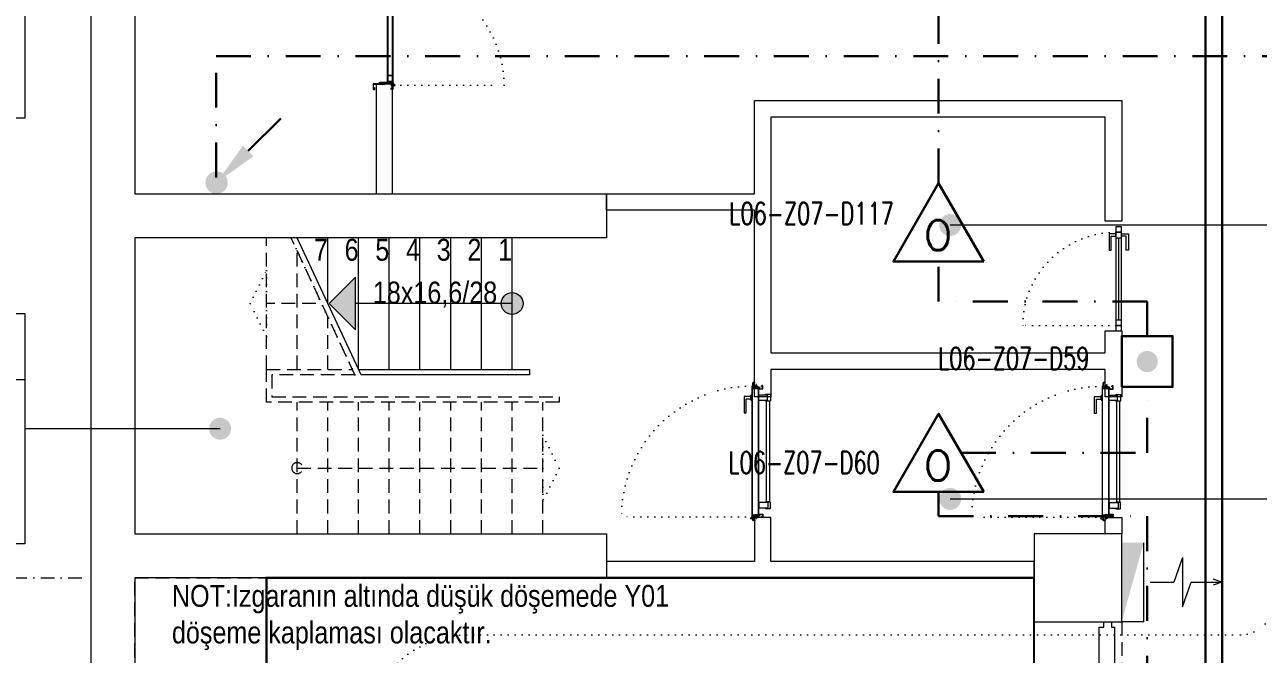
# Model space of a CAD drawing. Header units: metres. Extents: x -19121 to 152404, y -12107 to 29421.
# Drawn here: x -61 to 1065, y 6360 to 6934 of the extents above; entities that cross this region are included whole.
import ezdxf
from ezdxf.enums import TextEntityAlignment as Align

# ---------------------------------------------------------------- set-up
doc = ezdxf.new("R2010")
doc.units = ezdxf.units.M
doc.header["$LTSCALE"] = 50
doc.header["$MEASUREMENT"] = 0
for name, pattern in [('DASHDOT', [25.4, 12.7, -6.35, 0, -6.35]), ('DASHDOT2', [0.5, 0.25, -0.125, 0, -0.125]), ('DOT2', [0.125, 0, -0.125]), ('HIDDEN', [0.375, 0.25, -0.125])]:
    doc.linetypes.add(name, pattern=pattern)
doc.layers.get('0').update_dxf_attribs({"color": 9, "lineweight": 9})
for name, color, linetype, lineweight in [('00', 9, 'Continuous', 9), ('01', 9, 'Continuous', 9), ('06B', 9, 'Continuous', 9), ('06D', 9, 'Continuous', 9), ('10', 9, 'Continuous', 9), ('14', 9, 'Continuous', 9), ('15', 9, 'Continuous', 9), ('19', 9, 'Continuous', 9), ('19D', 9, 'DOT2', 9), ('20', 9, 'DOT2', 9), ('21', 9, 'Continuous', 9), ('21_mahal200', 9, 'Continuous', 9), ('24', 9, 'DASHDOT2', 9), ('32-ekipman', 9, 'Continuous', 9), ('E-DEDEKTÖR NUMARALARI', 20, 'Continuous', 30), ('E-KABLO', 7, 'Continuous', 30), ('E-OK', 3, 'Continuous', 30), ('E-OPTİK DUMAN DEDEKTÖRÜ', 7, 'Continuous', 30), ('E-YANGIN İHBAR BUTONU', 7, 'Continuous', 30)]:
    doc.layers.add(name, color=color, linetype=linetype, lineweight=lineweight)
doc.styles.add('Arial', font='arial.ttf', dxfattribs={"height": 2.5})
doc.styles.add('E-YAZI', font='txttw.shx', dxfattribs={"height": 200})
doc.styles.add('MuuM_TEXT-STANDART', font='ARIALN.TTF')
doc.dimstyles.new('MuuM_DIM200', dxfattribs={"dimscale": 20, "dimtxt": 2, "dimasz": 1, "dimexe": 1, "dimexo": 1, "dimgap": 1, "dimtad": 1, "dimdec": 1, "dimrnd": 0.5, "dimdsep": 46, "dimtxsty": 'MuuM_TEXT-STANDART', "dimblk": 'ARCHTICK', "dimcen": 0, "dimdle": 0.15, "dimclrd": 256, "dimclre": 256, "dimclrt": 256, "dimadec": 0, "dimazin": 0, "dimtfac": 5, "dimtdec": 1, "dimtix": 1, "dimtmove": 2, "dimatfit": 3, "dimldrblk": 'DOT', "dimfxl": 3, "dimfxlon": 1, "dimtolj": 1, "dimlwd": -1, "dimlwe": -1, "dimarcsym": 0})

# ---------------------------------------------------------------- blocks, each defined once
blk = doc.blocks.new('p-akslar_yeni')
at = {"layer": '24'}
blk.add_lwpolyline([(-2190, -2145), (6415, -2145)], dxfattribs=at)
blk = doc.blocks.new('100_YANGIN İHBAR BUTONU 085')
at = {"layer": 'E-YANGIN İHBAR BUTONU', "color": 4}
blk.add_lwpolyline([(-1.16, -1.16), (-1.16, 1.16), (1.16, 1.16), (1.16, -1.16)], close=True, dxfattribs=at)
at = {"layer": 'E-YANGIN İHBAR BUTONU', "color": 3, "const_width": 0.483}
blk.add_lwpolyline([(-0.242, 0, 1), (0.242, 0, 1)], format="xyb", close=True, dxfattribs=at)
blk = doc.blocks.new('100_OPTİK DUMAN DEDEKTÖRÜ 085')
at = {"layer": 'E-OPTİK DUMAN DEDEKTÖRÜ', "color": 4}
blk.add_lwpolyline([(2.059, 0), (0, 3.566), (-2.059, 0)], close=True, dxfattribs=at)
at = {"layer": 'E-OPTİK DUMAN DEDEKTÖRÜ', "color": 3, "style": 'E-YAZI'}
blk.add_text('O', height=1.36, dxfattribs=at).set_placement((-0.022, 1.201), align=Align.MIDDLE)
blk = doc.blocks.new('*U241')
at = {"layer": 'E-OK', "color": 3, "linetype": 'Continuous'}
blk.add_line((84.9, 84.8), (172.1, 172), dxfattribs=at)
at = {"layer": 'E-OK', "color": 4, "linetype": 'Continuous', "const_width": 30}
blk.add_lwpolyline([(-15, 0, 1), (15, 0, 1)], format="xyb", close=True, dxfattribs=at)
at = {"layer": 'E-OK', "color": 3, "linetype": 'Continuous'}
blk.add_solid([(99, 70.7), (70.7, 99), (0, 0)], dxfattribs=at)
blk = doc.blocks.new('p-kolon_80x80')
blk.add_lwpolyline([(-40, -40), (40, -40), (40, 40), (-40, 40)], close=True)
blk = doc.blocks.new('2.bod.sitatik')
at = {"layer": '01'}
blk.add_lwpolyline([(1981.2, 154.4), (1695, -40), (1695, -40), (60, -1150.3), (40, -1163.9), (40, -1188.2), (40, -1370), (40, -1370), (40, -1430), (40, -1430), (40, -1850), (470, -1850), (470, -1890), (40, -1890), (40, -2160), (470, -2160), (470, -2200), (40, -2200), (40, -2200), (40, -2200), (40, -2945), (0, -2945), (0, -1142.7), (1968.9, 194.4)], dxfattribs=at)
blk.add_blockref('p-kolon_80x80', (900, -2200), dxfattribs=at)
blk = doc.blocks.new('p-işyeri')
at = {"color": 0, "const_width": 2}
blk.add_lwpolyline([(200, 0), (200, 700), (-200, 700), (-200, 0)], close=True, dxfattribs=at)
blk = doc.blocks.new('*U19')
at = {"ltscale": 15}
for p, q in [((-25, 1), (-26, 0)), ((-25, -1), (-26, 0)), ((-23, 1), (-25, 1)), ((-23, 1), (-23, -2)), ((-21, -3), (-18, 3)), ((-21, -3), (-18, 3)), ((-20, -3), (-17, 3)), ((-20, -3), (-16, 3)), ((-18, -3), (-15, 3)), ((-18, -3), (-15, 3)), ((-18, 1), (-18, 2)), ((-17, -3), (-14, 3)), ((-17, -3), (-13, 3)), ((-17, 1), (-17, 2)), ((-15, -3), (-12, 3)), ((-15, -3), (-12, 3)), ((-15, 1), (-15, 2)), ((-14, -3), (-11, 3)), ((-14, -3), (-10, 3)), ((-14, 1), (-14, 2)), ((-12, -3), (-9, 3)), ((-12, -3), (-9, 3)), ((-12, 1), (-12, 2)), ((-11, -3), (-8, 3)), ((-11, -3), (-7, 3)), ((-11, 1), (-11, 2)), ((-9, -3), (-6, 3)), ((-9, -3), (-6, 3)), ((-9, 1), (-9, 2)), ((-8, -3), (-4, 3)), ((-8, -3), (-5, 3)), ((-8, 1), (-8, 2)), ((-6, -3), (-3, 3)), ((-6, -3), (-3, 3)), ((-6, 1), (-6, 2)), ((-5, -3), (-1, 3)), ((-5, -3), (-2, 3)), ((-5, 1), (-5, 2)), ((-3, 1), (-3, 2)), ((0, 4), (-2, 1)), ((-2, 1), (-2, 2)), ((0, 0), (-1, 0)), ((-25, -1), (-23, -2)), ((-9, -2), (-23, -2)), ((-21, -3), (-21, -2)), ((-20, -3), (-19, -2)), ((-20, -2), (-19, -2)), ((-19, -2), (-18, -2)), ((-18, -3), (-18, -2)), ((-17, -3), (-16, -2)), ((-17, -2), (-16, -2)), ((-16, -2), (-15, -2)), ((-15, -3), (-15, -2)), ((-14, -3), (-13, -2)), ((-14, -2), (-13, -2)), ((-13, -2), (-12, -2)), ((-12, -3), (-12, -2)), ((-11, -3), (-10, -2)), ((-11, -2), (-10, -2)), ((-10, -2), (-9, -2)), ((-9, -3), (-9, -2)), ((-8, -2), (-7, -2)), ((-8, -3), (-7, -2)), ((-7, -2), (-6, -2)), ((-6, -3), (-6, -2)), ((-5, -2), (-4, -2)), ((-5, -3), (-4, -2)), ((-4, -2), (-2, -2)), ((0, -4), (-2, -2)), ((0, 0), (-1, 0))]:
    blk.add_line(p, q, dxfattribs=at)
for p, q in [((-7, 1), (-23, 1)), ((-17, 1), (-19, 1)), ((-16, 1), (-17, 1)), ((-14, 1), (-16, 1)), ((-13, 1), (-14, 1)), ((-11, 1), (-13, 1)), ((-10, 1), (-11, 1)), ((-8, 1), (-10, 1)), ((-7, 1), (-8, 1)), ((-5, 1), (-7, 1)), ((-4, 1), (-5, 1)), ((-2, 1), (-4, 1)), ((-2, 1), (-2, 1)), ((0, 0), (0, 4)), ((-2, -2), (-2, -2)), ((0, 0), (0, -4))]:
    blk.add_line(p, q)
for centre, radius, start, end in [((-26, 4), 3.92, 274.361, 322.1025), ((-26, -4), 3.92, 37.8975, 85.639), ((-18, 3), 0.0971, 330.3204, 150.3204), ((-17, 3), 0.0971, 330.3204, 150.3204), ((-15, 3), 0.0971, 330.3204, 150.3204), ((-14, 3), 0.0971, 330.3204, 150.3204), ((-12, 3), 0.0971, 330.3204, 150.3204), ((-11, 3), 0.0971, 330.3204, 150.3204), ((-9, 3), 0.0971, 330.3204, 150.3204), ((-8, 3), 0.0971, 330.3204, 150.3204), ((-6, 3), 0.0971, 330.3204, 150.3204), ((-5, 3), 0.0971, 330.3204, 150.3204), ((-3, 3), 0.0971, 330.3204, 150.3204), ((-2, 3), 0.0971, 330.3204, 150.3204), ((-1, 0), 0.486, 90, 270), ((0, 4), 0.25, 0, 150.0864), ((-21, -3), 0.0971, 150.3204, 330.3204), ((-20, -3), 0.0971, 150.3204, 330.3204), ((-18, -3), 0.0971, 150.3204, 330.3204), ((-17, -3), 0.0971, 150.3204, 330.3204), ((-15, -3), 0.0971, 150.3204, 330.3204), ((-14, -3), 0.0971, 150.3204, 330.3204), ((-12, -3), 0.0971, 150.3204, 330.3204), ((-11, -3), 0.0971, 150.3204, 330.3204), ((-9, -3), 0.0971, 150.3204, 330.3204), ((-8, -3), 0.0971, 150.3204, 330.3204), ((-6, -3), 0.0971, 150.3204, 330.3204), ((-5, -3), 0.0971, 150.3204, 330.3204), ((0, -4), 0.25, 209.9136, 0)]:
    blk.add_arc(centre, radius, start, end, dxfattribs=at)
blk = doc.blocks.new('conta')
at = {"ltscale": 10}
for p, q in [((-2649.9, 5345.5), (-2649.8, 5345.6)), ((-2649.9, 5344.5), (-2649.8, 5344.3)), ((-2649.8, 5344.3), (-2649.7, 5344.3)), ((-2649.7, 5345.4), (-2649.3, 5345.4)), ((-2649.2, 5345.4), (-2649.1, 5345.5)), ((-2649, 5344), (-2648.8, 5343.8)), ((-2648.9, 5344.1), (-2648.7, 5343.9)), ((-2648.8, 5345.1), (-2648.6, 5345.3)), ((-2648.8, 5344.9), (-2648.6, 5345.2)), ((-2648.7, 5343.8), (-2648.7, 5343.8)), ((-2648.6, 5345.3), (-2648.6, 5345.3))]:
    blk.add_line(p, q, dxfattribs=at)
for centre, radius, start, end in [((-2649.8, 5345.5), 0.05, 140.6345, 188.9372), ((-2653, 5345), 3.19, 350.4674, 8.9372), ((-2649.9, 5344.5), 0.02, 170.4674, 213.7451), ((-2649.7, 5345.6), 0.0696, 22.2428, 159.258), ((-2650.9, 5345), 1.24, 340.3382, 16.7772), ((-2649.7, 5344.6), 0.03, 160.3382, 273.2666), ((-2649.7, 5345.4), 0.03, 90, 196.7772), ((-2649.6, 5341.5), 3.01, 80.4362, 93.2666), ((-2649.3, 5345.5), 0.05, 270, 303.0062), ((-2649.2, 5344.1), 0.231, 353.9571, 81.9004), ((-2649.1, 5345.5), 0.03, 4.7972, 123.0062), ((-2649.1, 5344.5), 0.03, 260.4362, 338.7066), ((-2651.2, 5344.8), 2.33, 7.5897, 18.7951), ((-2649, 5345.6), 0.05, 18.7951, 42.1429), ((-2650.2, 5345), 1.27, 338.7066, 23.0418), ((-2648.9, 5344.1), 0.1, 173.9571, 217.2653), ((-2648.8, 5345.1), 0.05, 187.5897, 322.7347), ((-2658.2, 5345.2), 9.36, 353.6857, 357.8537), ((-2648.8, 5344.2), 0.1, 173.6857, 217.2653), ((-2648.8, 5344.8), 0.05, 142.7347, 180.2669), ((-2648.7, 5343.8), 0.05, 217.2653, 307.2653), ((-2648.7, 5343.8), 0.05, 307.2653, 37.2653), ((-2648.6, 5345.3), 0.05, 52.7347, 142.7347), ((-2648.6, 5345.3), 0.05, 322.7347, 52.7347)]:
    blk.add_arc(centre, radius, start, end, dxfattribs=at)
for points, knots in [([(-2649, 5345.6), (-2649, 5345.6), (-2649.1, 5345.7), (-2649.2, 5345.4), (-2649.3, 5345.7), (-2649.4, 5345.5), (-2649.5, 5345.7), (-2649.6, 5345.5), (-2649.7, 5345.6), (-2649.7, 5345.6)], [0.0086373, 0.0086373, 0.0086373, 0.0086373, 0.1097304, 0.3133405, 0.4430081, 0.5658764, 0.7165186, 0.8527974, 0.9648495, 0.9648495, 0.9648495, 0.9648495]), ([(-2649.7, 5344.3), (-2649.7, 5344.3), (-2649.7, 5344.5), (-2649.6, 5344.3), (-2649.3, 5344.4), (-2649.2, 5344.4), (-2649.2, 5344.4)], [0, 0, 0, 0, 0.1008757, 0.3841126, 0.5436166, 0.6906785, 0.6906785, 0.6906785, 0.6906785])]:
    blk.add_open_spline(points, degree=3, knots=knots, dxfattribs=at)
blk = doc.blocks.new('p-yn_sackasa')
at = {"layer": '10', "linetype": 'Continuous'}
for p, q in [((-2.2, 0), (-2.2, -0.2)), ((0, 6.9), (0, 6.2)), ((0, 6.2), (0, 6.9)), ((0.1, 6.9), (0.1, 6.2)), ((0.2, 6.9), (0.2, 6.2)), ((2.7, 7.2), (0.3, 7.2)), ((2.7, 7.2), (0.3, 7.2)), ((2.7, 7), (0.3, 7)), ((0.3, 7), (2.7, 7)), ((0.3, 6.1), (0.8, 6.1)), ((0.7, 6), (0.3, 6)), ((0.3, 5.9), (0.7, 5.9)), ((0.8, 5.9), (0.3, 5.9)), ((0.7, 5.9), (0.7, 6)), ((0.7, -0.7), (0.7, 2.3)), ((0.7, -0.7), (0.7, 2.3)), ((0.8, 5.9), (0.8, 6.1)), ((0.8, -0.7), (0.8, 2.3)), ((0.8, -0.7), (0.8, 2.3)), ((0.9, 2.3), (1, 2.3)), ((0.9, 2.3), (0.9, 2.3)), ((1, 2.5), (1, 2.4)), ((1, 2.5), (1, 2.5)), ((1.1, 2.5), (1.1, 3.7)), ((1.1, 2.5), (1.1, 3.7)), ((1.3, 3.7), (1.3, 2.5)), ((1.3, 2.5), (1.3, 3.7)), ((2.5, 4), (1.4, 4)), ((1.4, 4), (2.5, 4)), ((1.4, 3.8), (2.5, 3.8)), ((2.5, 3.8), (1.4, 3.8)), ((2.5, 3.4), (2.6, 3.7)), ((2.6, 3.7), (2.5, 3.4)), ((2.7, 3.6), (2.6, 3.3)), ((2.7, 3.6), (2.6, 3.3)), ((2.8, 3.3), (2.8, 6.9)), ((2.8, 3.3), (2.8, 6.9)), ((2.9, 3.3), (2.9, 6.9)), ((2.9, 3.3), (2.9, 6.9)), ((-2.9, -1.7), (-2.9, -0.3)), ((-2.9, -0.3), (-2.9, -1.7)), ((-2.8, -0.3), (-2.8, -1.7)), ((-2.8, -0.3), (-2.8, -1.7)), ((-2.2, 0), (-2.7, 0)), ((-2.2, 0), (-2.7, 0)), ((-2.2, -0.1), (-2.7, -0.1)), ((-2.2, -0.2), (-2.7, -0.2)), ((1, -1.8), (-2.7, -1.8)), ((1, -1.9), (-2.7, -1.9)), ((-2.7, -2), (1, -2)), ((1, -2), (-2.7, -2)), ((-2.2, -0.1), (-2.2, 0)), ((0.9, -0.8), (1, -0.8)), ((0.9, -0.8), (0.9, -0.8)), ((1, -0.9), (1, -0.9)), ((1, -0.9), (1, -0.9)), ((1.1, -1), (1.1, -1.7)), ((1.1, -1), (1.1, -1.7)), ((1.3, -1), (1.3, -1.7)), ((1.3, -1), (1.3, -1.7))]:
    blk.add_line(p, q, dxfattribs=at)
for points in [[(0.1, 2.1), (0.7, 2.1), (0.7, -0.5), (0.1, -0.5)], [(0.1, 2.1), (0.4, 2.1), (0.4, -0.5), (0.1, -0.5)]]:
    blk.add_lwpolyline(points, close=True, dxfattribs=at)
for centre, radius, start, end in [((0.3, 6.9), 0.249, 90, 180), ((0.3, 6.9), 0.261, 90, 180), ((0.3, 6.2), 0.249, 181.345, 271.3502), ((0.3, 6.2), 0.261, 180, 270), ((0.3, 6.9), 0.122, 90, 180), ((0.3, 6.2), 0.122, 180, 270), ((0.3, 6.9), 0.11, 90, 180), ((0.3, 6.2), 0.11, 180, 270), ((0.9, 2.3), 0.206, 63.2169, 180), ((0.9, 2.3), 0.219, 63.2153, 180), ((0.9, 2.3), 0.0801, 63.215, 180), ((0.9, 2.3), 0.0674, 63.2144, 180), ((1, 2.5), 0.219, 243.2148, 0), ((1, 2.5), 0.0801, 243.2203, 0), ((1, 2.5), 0.206, 243.2197, 0), ((1, 2.5), 0.0674, 243.2129, 0), ((1.4, 3.7), 0.24, 90, 180), ((1.4, 3.7), 0.253, 90, 180), ((1.4, 3.7), 0.114, 90, 180), ((1.4, 3.7), 0.101, 90, 180), ((2.5, 3.7), 0.249, 342.8613, 90), ((2.5, 3.7), 0.261, 342.8602, 90), ((2.5, 3.7), 0.122, 342.8607, 90), ((2.5, 3.7), 0.11, 342.8621, 90), ((2.7, 3.3), 0.232, 162.8601, 0), ((2.7, 3.3), 0.219, 162.8613, 0), ((2.7, 3.3), 0.0927, 162.8605, 0), ((2.7, 3.3), 0.0801, 162.8624, 0), ((2.7, 6.9), 0.249, 0, 90), ((2.7, 6.9), 0.261, 0, 90), ((2.7, 6.9), 0.122, 0, 90), ((2.7, 6.9), 0.11, 0, 90), ((-2.7, -0.3), 0.24, 90, 180), ((-2.7, -0.3), 0.253, 90, 180), ((-2.7, -1.7), 0.24, 180, 270), ((-2.7, -1.7), 0.253, 180, 270), ((-2.7, -0.3), 0.114, 90, 180), ((-2.7, -0.3), 0.101, 90, 180), ((-2.7, -1.7), 0.114, 180, 270), ((-2.7, -1.7), 0.101, 180, 270), ((0.9, -0.7), 0.206, 180, 296.7851), ((0.9, -0.7), 0.219, 180, 296.785), ((0.9, -0.7), 0.0674, 180, 180.5245), ((0.9, -0.7), 0.0801, 180, 296.785), ((0.9, -0.7), 0.0674, 180, 296.7871), ((1, -1), 0.219, 0, 116.7854), ((1, -1), 0.206, 0, 116.7836), ((1, -1), 0.0801, 0, 116.7811), ((1, -1), 0.0674, 0, 116.7871), ((1, -1.7), 0.114, 270, 0), ((1, -1.7), 0.24, 270, 0), ((1, -1.7), 0.101, 270, 0), ((1, -1.7), 0.253, 270, 0)]:
    blk.add_arc(centre, radius, start, end, dxfattribs=at)
at = {"layer": '10', "xscale": 0.0842696629213483, "yscale": 0.0842696629213483, "zscale": 0.0842696629213483}
blk.add_blockref('*U19', (1, 1.3), dxfattribs=at)
at = {"layer": '14', "xscale": -0.7887640449438696, "yscale": 0.7887640449438696, "zscale": 0.7887640449438204, "rotation": 90}
blk.add_blockref('conta', (4217.8, -2086.4), dxfattribs=at)
blk = doc.blocks.new('*U367')
at = {"layer": '06D'}
for points in [[(110.1, 4.8), (110.1, 11), (95.1, 11), (95.1, 9.1), (107.9, 9.1), (107.9, 9.1), (107.9, 4.8), (110.1, 4.8)], [(111.2, 3.5), (111.2, 4.8), (106.8, 4.8), (106.8, 3.5), (111.2, 3.5)]]:
    blk.add_lwpolyline(points, dxfattribs=at)
for points in [[(8.5, -8.6), (7.9, -8.6), (7.9, -12.6, 0.414214), (8.2, -13), (13.7, -13, 0.414214), (14.1, -12.6), (14.1, -8.6), (13.5, -8.6)], [(111.5, -8.6), (112.1, -8.6), (112.1, -12.6, -0.414214), (111.7, -13), (106.2, -13, -0.414214), (105.9, -12.6), (105.9, -8.6), (106.5, -8.6)]]:
    blk.add_lwpolyline(points, format="xyb", dxfattribs=at)
for points in [[(8.5, -11.1), (13.5, -11.1), (13.5, -2.5), (8.5, -2.5)], [(14.1, -12.4), (105.9, -12.4), (105.9, -9.2), (14.1, -9.2)], [(111.5, -10), (106.5, -10), (106.5, -2.5), (111.5, -2.5)]]:
    blk.add_lwpolyline(points, close=True, dxfattribs=at)
at = {"layer": '10', "ltscale": 10}
for p, q in [((-1.6, 3.7), (-1.7, 3.6)), ((-1.6, 3.7), (-1.7, 3.6)), ((-1.2, 3.1), (-1.2, 3.2)), ((-1.2, 3.1), (-1.2, 3.2)), ((-1.2, 3.1), (-1.1, 3.1)), ((-1.2, 3.1), (-1.1, 3.1)), ((-1.1, 3), (-1.1, 3.4)), ((-1.1, 3), (-1.1, 3.4)), ((-0.8, 3), (-0.8, 3.4)), ((-0.8, 3), (-0.8, 3.4)), ((0.3, 3.4), (0.3, 3.3)), ((0.4, 3.5), (119.6, 3.5)), ((0.4, 3.4), (0.4, 3.3)), ((0.4, 3.2), (2.2, 3.2)), ((0.5, 3.4), (119.5, 3.4)), ((0.5, 3.3), (2.3, 3.3)), ((1, 0), (2, 0.7)), ((2, 1.1), (2, 0.7)), ((2.3, 1.1), (2, 1.1)), ((2, 0.7), (2, -0.8)), ((2.3, 3.1), (2.3, -2.4)), ((2.3, 0.7), (2.3, 1.1)), ((2.3, -0.8), (2.3, 0.7)), ((2.4, 3.2), (2.4, -2.3)), ((117.5, 3.2), (117.5, -2.3)), ((119.5, 3.3), (117.6, 3.3)), ((119.6, 3.2), (117.7, 3.2)), ((117.7, 3.1), (117.7, -2.4)), ((117.7, 1.1), (117.7, -0.4)), ((118, 1.1), (117.7, 1.1)), ((117.7, 1.1), (117.7, -0.4)), ((118, 1.1), (117.7, 1.1)), ((118, -0.4), (118, 1.1)), ((118, -0.4), (118, 1.1)), ((118, 0.9), (119, 0.9)), ((118, 0.9), (119, 0.9)), ((118, 0.7), (119, 0.7)), ((118, 0.7), (119, 0.7)), ((119, 0.3), (118, -0.4)), ((119, 0.3), (118, -0.4)), ((119.5, 3.4), (119.5, 3.3)), ((119.7, 3.4), (119.7, 3.3)), ((2, -0.4), (1, -0.4)), ((2, -0.6), (1, -0.6)), ((2, -0.8), (2.3, -0.8)), ((2.4, -2.5), (117.6, -2.5)), ((2.5, -2.3), (117.5, -2.3)), ((117.7, -0.4), (117.7, -0.8)), ((117.7, -0.4), (117.7, -0.8)), ((117.7, -0.8), (118, -0.8)), ((117.7, -0.8), (118, -0.8)), ((118, -0.8), (118, -0.4)), ((118, -0.8), (118, -0.4))]:
    blk.add_line(p, q, dxfattribs=at)
blk.add_circle((-0.9, 4.2), 0.843, dxfattribs=at)
blk.add_circle((-0.9, 4.2), 0.843, dxfattribs=at)
for centre, radius, start, end in [((-0.9, 4.2), 1.01, 219.4092, 254.2861), ((-0.9, 4.2), 1.01, 219.4092, 254.2861), ((-0.4, 3.2), 0.428, 156.352, 217.621), ((-0.4, 3.2), 0.428, 156.352, 217.621), ((-0.4, 3.2), 0.302, 105.5524, 240.0315), ((-0.4, 3.2), 0.302, 105.5524, 240.0315), ((0.4, 3.4), 0.1, 90, 180), ((0.4, 3.3), 0.1, 180, 270), ((0.5, 3.4), 0.005, 90, 180), ((0.5, 3.3), 0.005, 180, 270), ((2.2, 3.1), 0.05, 0, 90), ((2.3, 3.2), 0.1, 0, 90), ((117.6, 3.2), 0.1, 90, 180), ((117.7, 3.1), 0.05, 90, 180), ((119.5, 3.4), 0.005, 0, 90), ((119.5, 3.3), 0.005, 270, 0), ((119.6, 3.4), 0.1, 0, 90), ((119.6, 3.3), 0.1, 270, 0), ((2.4, -2.4), 0.1, 180, 270), ((2.5, -2.3), 0.05, 180, 270), ((117.6, -2.3), 0.141, 284.9271, 345.0729)]:
    blk.add_arc(centre, radius, start, end, dxfattribs=at)
at = {"layer": '20'}
blk.add_lwpolyline([(0.3, 3.4), (0.3, 122.8, -0.414214), (119.7, 3.4, 1)], format="xyb", dxfattribs=at)
at = {"xscale": -1, "rotation": 180}
blk.add_blockref('p-yn_sackasa', (0, 1), dxfattribs=at)
at = {"rotation": 180}
blk.add_blockref('p-yn_sackasa', (120, 1), dxfattribs=at)
blk = doc.blocks.new('0_arrowstairs')
blk.add_lwpolyline([(0, 0), (0, -30), (15, 0), (0, 30)], close=True)
blk = doc.blocks.new('p-M01-M02_M03')
at = {"layer": '19'}
h = blk.add_hatch(color=256, dxfattribs=at)
h.dxf.hatch_style = 1
h.paths.add_polyline_path([(186, -201.3), (234, -201.3), (210, -177.2)])
h = blk.add_hatch(color=256, dxfattribs=at)
h.dxf.hatch_style = 1
edge = h.paths.add_edge_path()
edge.add_arc((210, -344), 10, 0, 360)
for points in [[(145, -206.3), (270, -148)], [(145, -206.3), (270, -148)], [(210, -344), (210, -201.3), (210, -201.3)], [(150, -204), (150, -360), (150, -360), (145, -360), (145, -360), (145, -206.3)]]:
    blk.add_lwpolyline(points, dxfattribs=at)
blk.add_lwpolyline([(186, -201.3), (234, -201.3), (210, -177.2)], close=True, dxfattribs=at)
at = {"layer": '19', "linetype": 'Continuous'}
for points in [[(210, -176), (270, -176)], [(150, -204), (270, -204)], [(150, -232), (270, -232)], [(150, -260), (270, -260)], [(150, -288), (270, -288)], [(150, -316), (270, -316)], [(150, -344), (270, -344)]]:
    blk.add_lwpolyline(points, dxfattribs=at)
at = {"layer": '19'}
blk.add_circle((210, -344), 10, dxfattribs=at)
at = {"layer": '19D', "linetype": 'HIDDEN'}
for points in [[(145, -200.7), (145, -125), (125, -125), (125, -125), (125, -387), (120, -387), (120, -120), (120, -120), (150, -120), (150, -198.4)], [(150, -120), (270, -120)], [(210, -165), (210, -120)], [(145, -200.7), (270, -142.4)], [(0, -148), (120, -148)], [(150, -148), (258, -148)], [(0, -176), (120, -176)], [(150, -176), (198, -176)], [(0, -204), (120, -204)], [(0, -232), (120, -232)], [(0, -260), (120, -260)], [(0, -288), (120, -288)], [(0, -316), (120, -316)], [(0, -344), (120, -344)], [(0, -372), (120, -372)]]:
    blk.add_lwpolyline(points, dxfattribs=at)
at = {"layer": '19D'}
blk.add_lwpolyline([(145, -200.7), (270, -142.4)], dxfattribs=at)
at = {"layer": '19D', "linetype": 'HIDDEN', "extrusion": (0, 0, -1)}
blk.add_lwpolyline([(-60, -148), (-60, -372)], dxfattribs=at)
blk.add_circle((-60, -148), 5, dxfattribs=at)
at = {"layer": '19D', "linetype": 'HIDDEN', "extrusion": (0, 0, -1), "zscale": -1, "rotation": 90}
blk.add_blockref('0_arrowstairs', (-210, -120), dxfattribs=at)
at = {"layer": '19D', "linetype": 'HIDDEN', "extrusion": (0, 0, -1), "rotation": 270}
blk.add_blockref('0_arrowstairs', (-60, -372), dxfattribs=at)
blk = doc.blocks.new('p-m04 formül')
at = {"layer": '21', "style": 'MuuM_TEXT-STANDART'}
for s, p in [('7', (176, -21)), ('6', (204, -21)), ('5', (232, -21)), ('4', (260, -21)), ('3', (288, -21)), ('2', (316, -21)), ('1', (344, -21)), ('18x16,6/28', (330.4, -60))]:
    blk.add_text(s, height=20, dxfattribs=at).set_placement(p, align=Align.RIGHT)
blk = doc.blocks.new('gr-p-barel kilitli kapı kolu')
at = {"flags": 128}
for points in [[(-0.9, 0.8), (-0.9, 4.9), (-11.7, 4.9), (-11.7, 6.7), (0.9, 6.7), (0.9, 0.8)], [(-0.8, 5), (0.8, 6.6)]]:
    blk.add_lwpolyline(points, dxfattribs=at)
blk.add_lwpolyline([(-2.75, 0), (-2.75, 0.7), (2.75, 0.7), (2.75, 0)])
blk.add_lwpolyline([(-1.3, 0.7), (1.3, 0.7), (1.3, 0.8), (-1.3, 0.8)], close=True)
blk = doc.blocks.new('prf-scr2')
at = {"linetype": 'DOT2', "ltscale": 10}
blk.add_line((0, 0.2), (0, -1.1), dxfattribs=at)
for p, q in [((-0.1, -0.2), (0.1, -0.3)), ((0.1, -0.2), (-0.1, -0.2)), ((0.1, -0.3), (-0.1, -0.3)), ((-0.1, -0.3), (0.1, -0.4)), ((0.1, -0.4), (-0.1, -0.4)), ((0.1, -0.5), (-0.1, -0.4)), ((-0.1, -0.4), (0.1, -0.4)), ((0.1, -0.6), (-0.1, -0.5)), ((-0.1, -0.5), (0.1, -0.5)), ((-0.1, -0.6), (0.1, -0.7)), ((0.1, -0.6), (-0.1, -0.6)), ((-0.1, -0.6), (0.1, -0.6)), ((-0.1, -0.7), (0.1, -0.8)), ((0.1, -0.7), (-0.1, -0.7)), ((-0.1, -0.8), (0.1, -0.8)), ((0.1, -0.8), (-0.1, -0.8)), ((0.1, -0.2), (0, -0.1)), ((0, -0.2), (0.1, -0.2))]:
    blk.add_line(p, q)
blk.add_lwpolyline([(0.2, 0), (-0.2, 0), (-0.2, 0), (-0.1, -0.1), (0.1, -0.1), (0.2, 0), (0.2, 0)], close=True)
for points in [[(0.2, 0), (-0.2, 0)], [(-0.1, -0.1), (-0.1, -0.2), (-0.1, -0.2), (-0.1, -0.2), (-0.1, -0.2), (-0.1, -0.3), (-0.1, -0.3), (-0.1, -0.3), (-0.1, -0.3), (-0.1, -0.4), (-0.1, -0.4), (-0.1, -0.4), (-0.1, -0.4), (-0.1, -0.4), (-0.1, -0.5), (-0.1, -0.5), (-0.1, -0.5), (-0.1, -0.5), (-0.1, -0.5), (-0.1, -0.5), (-0.1, -0.6), (-0.1, -0.6), (-0.1, -0.6), (-0.1, -0.6), (-0.1, -0.6), (-0.1, -0.7), (-0.1, -0.7), (-0.1, -0.7), (-0.1, -0.7), (-0.1, -0.7), (-0.1, -0.8), (-0.1, -0.8), (-0.1, -0.8), (-0.1, -0.8), (0, -0.9), (0, -0.9), (0, -0.9), (0.1, -0.8), (0.1, -0.8), (0.1, -0.7), (0.1, -0.7), (0.1, -0.7), (0.1, -0.7), (0.1, -0.7), (0.1, -0.7), (0.1, -0.6), (0.1, -0.6), (0.1, -0.6), (0.1, -0.6), (0.1, -0.6), (0.1, -0.5), (0.1, -0.5), (0.1, -0.5), (0.1, -0.5), (0.1, -0.4), (0.1, -0.4), (0.1, -0.4), (0.1, -0.4), (0.1, -0.4), (0.1, -0.3), (0.1, -0.3), (0.1, -0.3), (0.1, -0.3), (0.1, -0.3), (0.1, -0.3), (0.1, -0.2), (0.1, -0.2), (0.1, -0.2), (0.1, -0.2), (0.1, -0.2), (0.1, -0.1)]]:
    blk.add_lwpolyline(points)
blk = doc.blocks.new('K-SAC-01')
at = {"layer": '10'}
for points in [[(-4.6, 16.2, -0.414214), (-4.5, 16.3), (-0.1, 16.3, -0.414214), (0, 16.2), (0, 5.9), (0.2, 5.9), (0.2, 16.2, 0.414214), (-0.1, 16.5), (-4.5, 16.5, 0.414214), (-4.8, 16.2), (-4.8, 15.3, 0.414214), (-4.5, 15), (-3.4, 15), (-3.4, 15.2), (-4.5, 15.2, -0.414214), (-4.6, 15.3)], [(104.6, 16.2, 0.414214), (104.5, 16.3), (100.1, 16.3, 0.414214), (100, 16.2), (100, 5.9), (99.8, 5.9), (99.8, 16.2, -0.414214), (100.1, 16.5), (104.5, 16.5, -0.414214), (104.8, 16.2), (104.8, 15.3, -0.414214), (104.5, 15), (103.4, 15), (103.4, 15.2), (104.5, 15.2, 0.414214), (104.6, 15.3)], [(0.2, 10.3, -0.414214), (0.5, 10.6), (1.5, 10.6, -0.414214), (1.8, 10.3), (1.8, 3.9, -0.414214), (1.5, 3.6, -0.414214), (1.2, 3.9), (1.2, 4.8), (0.2, 4.8), (0.2, -1.2, -0.414214), (-0.1, -1.5), (-4.5, -1.5, -0.414214), (-4.8, -1.2), (-4.8, -0.3, -0.414214), (-4.5, 0), (-3.4, 0), (-3.4, -0.2), (-4.5, -0.2, 0.414214), (-4.6, -0.3), (-4.6, -1.2, 0.414214), (-4.5, -1.3), (-0.1, -1.3, 0.414214), (0, -1.2), (0, 5), (1.4, 5), (1.4, 3.9, 0.414214), (1.5, 3.8, 0.414214), (1.6, 3.9), (1.6, 10.3, 0.414214), (1.5, 10.4), (0.5, 10.4, 0.414214), (0.4, 10.3), (0.4, 9.4), (0.2, 9.4)], [(-0.4, -2), (1, -1.4), (1, 1.5), (1.2, 1.5), (1.2, -1.5), (-0.3, -2.2, -14.796002)], [(99.8, 10.3, 0.414214), (99.5, 10.6), (98.5, 10.6, 0.414214), (98.2, 10.3), (98.2, 3.9, 0.414214), (98.5, 3.6, 0.414214), (98.8, 3.9), (98.8, 4.8), (99.8, 4.8), (99.8, -1.2, 0.414214), (100.1, -1.5), (104.5, -1.5, 0.414214), (104.8, -1.2), (104.8, -0.3, 0.414214), (104.5, 0), (103.4, 0), (103.4, -0.2), (104.5, -0.2, -0.414214), (104.6, -0.3), (104.6, -1.2, -0.414214), (104.5, -1.3), (100.1, -1.3, -0.414214), (100, -1.2), (100, 5), (98.6, 5), (98.6, 3.9, -0.414214), (98.5, 3.8, -0.414214), (98.4, 3.9), (98.4, 10.3, -0.414214), (98.5, 10.4), (99.5, 10.4, -0.414214), (99.6, 10.3), (99.6, 9.4), (99.8, 9.4)]]:
    blk.add_lwpolyline(points, format="xyb", close=True, dxfattribs=at)
for points in [[(98.8, 0.1), (98.8, 2.1), (99.1, 2.1), (99.1, 3.2), (1.5, 3.2), (1.5, 2.1), (1.8, 2.1), (1.8, 0.1), (1.5, 0.1), (1.5, 1.9), (1.2, 1.9), (1.2, 3.5), (99.4, 3.5), (99.4, 1.9), (99.1, 1.9), (99.1, 0.1)], [(98.8, 2.1), (98.8, 0.1), (99.4, 0.1), (99.4, -1.5), (1.2, -1.5), (1.2, 0.1), (1.8, 0.1), (1.8, 2.1), (2.1, 2.1), (2.1, -0.1), (1.5, -0.1), (1.5, -1.2), (99.1, -1.2), (99.1, -0.1), (98.5, -0.1), (98.5, 2.1), (98.8, 2.1)]]:
    blk.add_lwpolyline(points, dxfattribs=at)
for points in [[(2.1, 3), (8.1, 3), (8.1, -1), (2.1, -1)], [(2.4, 2.7), (7.8, 2.7), (7.8, -0.7), (2.4, -0.7)], [(98.5, 3), (92.5, 3), (92.5, -1), (98.5, -1)], [(98.2, 2.7), (92.8, 2.7), (92.8, -0.7), (98.2, -0.7)]]:
    blk.add_lwpolyline(points, close=True, dxfattribs=at)
blk.add_circle((-0.9, -2.5), 0.55, dxfattribs=at)
at = {"layer": '20', "linetype": 'HIDDEN'}
for points in [[(-0.2, -1.3), (-0.2, 0), (-1.7, 0), (-1.7, -1.3)], [(-0.4, -2), (-0.4, -0.2), (-1.5, -0.2), (-1.5, -2)]]:
    blk.add_lwpolyline(points, dxfattribs=at)
at = {"layer": '20'}
blk.add_lwpolyline([(-0.9, -2.5), (-0.9, -102.9)], dxfattribs=at)
blk.add_arc((-0.9, -2.5), 100.4, 270, 1.5131, dxfattribs=at)
at = {"layer": '06B'}
blk.add_blockref('gr-p-barel kilitli kapı kolu', (91.4, 3.5), dxfattribs=at)
at = {"layer": '06B', "xscale": -1, "rotation": 180}
blk.add_blockref('gr-p-barel kilitli kapı kolu', (91.4, -1.5), dxfattribs=at)
at = {"layer": '10', "xscale": -1, "rotation": 90}
blk.add_blockref('prf-scr2', (1.5, 1), dxfattribs=at)
at = {"layer": '10', "rotation": 270}
blk.add_blockref('prf-scr2', (99.1, 1.2), dxfattribs=at)
blk = doc.blocks.new('YD-72-20')
at = {"linetype": 'Continuous'}
for p, q in [((0, 0.714), (-0.028, 0.634)), ((0, 0.714), (0.028, 0.634)), ((0, 0.434), (0, 0.714)), ((-0.225, 0.355), (0.225, 0.355)), ((-0.225, 0.355), (0, 0.276)), ((0.225, 0.355), (0, 0.434)), ((0, 0.058), (0, 0.276)), ((0.36, 0), (-0.36, 0)), ((0.36, 0), (0.36, -0.2))]:
    blk.add_line(p, q, dxfattribs=at)
blk.add_solid([(0.36, -0.2), (-0.36, 0), (-0.36, -0.2)])
blk = doc.blocks.new('A$C29B32992')
at = {"xscale": 100, "yscale": 100, "zscale": 100, "rotation": 270}
blk.add_blockref('YD-72-20', (960, -4464.1), dxfattribs=at)
blk = doc.blocks.new('p-al-01')
at = {"layer": '06B'}
for points in [[(27, 4.3), (27, 10.6), (42, 10.6), (42, 8.7), (29.3, 8.7), (29.3, 8.7), (29.3, 4.3), (27, 4.3)], [(27, -0.7), (27, -6.9), (42, -6.9), (42, -5), (29.3, -5), (29.3, -5), (29.3, -0.7), (27, -0.7)]]:
    blk.add_lwpolyline(points, dxfattribs=at)
at = {"layer": '06D'}
for p, q in [((115.7, 4.3), (28.8, 4.3)), ((28.8, -0.7), (115.7, -0.7))]:
    blk.add_line(p, q, dxfattribs=at)
at = {"layer": '10'}
for points in [[(25.7, -0.7), (25.7, 4.3), (20.7, 4.3), (20.7, -0.7)], [(30.7, -0.7), (30.7, 4.3), (25.7, 4.3), (25.7, -0.7)], [(110.7, -0.7), (110.7, 4.3), (105.7, 4.3), (105.7, -0.7)], [(115.7, -0.7), (115.7, 4.3), (110.7, 4.3), (110.7, -0.7)]]:
    blk.add_lwpolyline(points, close=True, dxfattribs=at)
at = {"layer": '15'}
blk.add_lwpolyline([(105.7, 1.8), (30.7, 1.8)], dxfattribs=at)
at = {"layer": '20'}
blk.add_lwpolyline([(110.7, -0.7), (110.7, -85.7)], dxfattribs=at)
blk.add_arc((110.7, -0.7), 85, 180, 270, dxfattribs=at)
blk = doc.blocks.new('_ArchTick')
at = {"color": 0, "linetype": 'ByBlock', "const_width": 0.15}
blk.add_lwpolyline([(-0.5, -0.5), (0.5, 0.5)], dxfattribs=at)
blk = doc.blocks.new('_Dot')
at = {"color": 0, "linetype": 'ByBlock', "lineweight": -2}
blk.add_line((-0.5, 0), (-1, 0), dxfattribs=at)
at = {"color": 0, "linetype": 'ByBlock', "const_width": 0.5}
blk.add_lwpolyline([(-0.25, 0, 1), (0.25, 0, 1)], format="xyb", close=True, dxfattribs=at)
blk = doc.blocks.new('0_roomno2')
blk.add_lwpolyline([(19.375, -10.5), (0, -10.5), (0, 0), (19.375, 0)], close=True)
for points in [[(0, -3), (19.375, -3)], [(8.125, -3), (8.125, -10.5)], [(11.875, -3), (11.875, -10.5)], [(15.625, -3), (15.625, -10.5)], [(0, -6.75), (8.125, -6.75)]]:
    blk.add_lwpolyline(points)
at = {"style": 'MuuM_TEXT-STANDART', "width": 0.6}
blk.add_text('H:', height=1.5, dxfattribs=at).set_placement((0.35, -8.608), align=Align.MIDDLE_LEFT)
at = {"style": 'Arial'}
blk.add_attdef('ODANO', (0, 1.17), '', height=2, dxfattribs=at)
blk.add_attdef('MEKANADI', text='', height=2, dxfattribs=at).set_placement((0.35, -3), align=Align.BOTTOM_LEFT)
at = {"style": 'MuuM_TEXT-STANDART', "width": 0.6}
for tag, p in [('YER01', (10, -4.5)), ('TAVAN01', (13.75, -4.5)), ('DUVAR01', (17.5, -4.5)), ('YER02', (10, -6.75)), ('TAVAN02', (13.75, -6.75)), ('DUVAR02', (17.5, -6.75)), ('YER03', (10, -9)), ('TAVAN03', (13.75, -9)), ('DUVAR03', (17.5, -9))]:
    blk.add_attdef(tag, text='', height=1.5, dxfattribs=at).set_placement(p, align=Align.MIDDLE_CENTER)
for tag, p in [('M2', (0.35, -4.875)), ('TEMIZTAVANYUKSEKLIGI', (1.8, -8.608))]:
    blk.add_attdef(tag, text='', height=1.5, dxfattribs=at).set_placement(p, align=Align.MIDDLE_LEFT)
blk = doc.blocks.new('2.bod.Mimari')
at = {"layer": '00'}
for p, q in [((605, -1765), (940, -1765)), ((605, -1850), (605, -1765)), ((620, -1765), (620, -1765)), ((940, -1765), (940, -1875)), ((925, -1780), (620, -1780)), ((620, -1780), (620, -1995)), ((925, -1875), (925, -1780)), ((470, -1865), (470, -1850)), ((470, -1850), (605, -1850)), ((605, -1865), (470, -1865)), ((605, -2035), (605, -1865)), ((940, -1875), (925, -1875)), ((925, -1995), (925, -1975)), ((925, -1975), (940, -1975)), ((940, -1975), (940, -2035)), ((620, -1995), (925, -1995)), ((925, -2010), (620, -2010)), ((620, -2010), (620, -2035)), ((925, -2035), (925, -2010)), ((620, -2035), (605, -2035)), ((940, -2035), (925, -2035))]:
    blk.add_line(p, q, dxfattribs=at)
for points in [[(275, -1850), (275, -1750), (260, -1750), (260, -1850)], [(925, -2160), (925, -2145), (940, -2145), (940, -2160), (940, -2160), (940, -2160), (940, -2160), (925, -2160), (925, -2160)]]:
    blk.add_lwpolyline(points, dxfattribs=at)
blk.add_lwpolyline([(620, -2185), (620, -2185), (620, -2185), (620, -2185), (620, -2185), (620, -2145), (605, -2145), (605, -2185), (470, -2185), (470, -2200), (860, -2200), (860, -2185), (620, -2185)], close=True, dxfattribs=at)
at = {"layer": '06D', "linetype": 'DOT2'}
blk.add_lwpolyline([(402.38, -2372, 0.4142136), (372.38, -2402), (372.38, -3732.3), (252.38, -3732.3), (252.38, -2342, -0.4142136), (342.38, -2252), (1048.17, -2252, 0.4142136), (1078.17, -2222), (1078.17, -1719.8, -0.4142136), (1168.17, -1629.8), (2743.84, -1629.8, 0.4142136), (2773.84, -1599.8), (2773.84, -1315.34)], format="xyb", dxfattribs=at)
at = {"layer": '06D'}
blk.add_lwpolyline([(923.62, -2552.5), (923.62, -2547.5), (919.48, -2547.5), (919.48, -2245), (923.62, -2245), (923.62, -2240), (930.62, -2240), (930.62, -2245), (933.48, -2245), (933.48, -2547.5), (930.62, -2547.5), (930.62, -2552.5)], close=True, dxfattribs=at)
at = {"layer": '20', "color": 251, "linetype": 'HIDDEN'}
blk.add_lwpolyline([(940, -3750), (860, -3750), (860, -3810), (40, -3810), (40, -2200), (860, -2200), (860, -2240), (940, -2240), (940, -2865), (860, -2865), (860, -3030), (940, -3030)], close=True, dxfattribs=at)
for name, p, rotation in [('K-SAC-01', (273.8, -1750), 89.99999999999999), ('p-M01-M02_M03', (40, -2160), 90), ('p-al-01', (935.4, -1859.33), 270)]:
    blk.add_blockref(name, p, dxfattribs=dict(rotation=rotation))
blk.add_blockref('p-m04 formül', (40, -1890))
at = {"layer": '06D', "color": 89, "linetype": 'HIDDEN', "true_color": 0x2e4d23, "rotation": 90}
blk.add_blockref('p-işyeri', (860, -2400), dxfattribs=at)
at = {"layer": '10', "rotation": 90.00000000000001}
for p in [(606.5, -2144.85), (925.95, -2145)]:
    blk.add_blockref('*U367', p, dxfattribs=at)
at = {"layer": '21_mahal200'}
ref = blk.add_blockref('0_roomno2', (-448.03, -1571.06), dxfattribs=dict(at, xscale=20, yscale=20, zscale=20))
ref.add_attrib('ODANO', 'B2-08', (-448.03, -1547.66), dxfattribs={"layer": '0', "height": 40, "style": 'Arial'})
ref.add_attrib('MEKANADI', 'ELEK. O.', dxfattribs={"layer": '0', "height": 40, "style": 'Arial'}).set_placement((-441.03, -1631.06), align=Align.BOTTOM_LEFT)
ref.add_attrib('M2', '#### m2', dxfattribs={"layer": '0', "height": 30, "style": 'MuuM_TEXT-STANDART', "width": 0.6}).set_placement((-441.03, -1668.56), align=Align.MIDDLE_LEFT)
ref.add_attrib('TEMIZTAVANYUKSEKLIGI', '5.40 M', dxfattribs={"layer": '0', "height": 30, "style": 'MuuM_TEXT-STANDART', "width": 0.6}).set_placement((-412.03, -1743.21), align=Align.MIDDLE_LEFT)
ref.add_attrib('YER01', 'Y02', dxfattribs={"layer": '0', "height": 30, "style": 'MuuM_TEXT-STANDART', "width": 0.6}).set_placement((-248.03, -1661.06), align=Align.MIDDLE_CENTER)
ref.add_attrib('TAVAN01', 'T09', dxfattribs={"layer": '0', "height": 30, "style": 'MuuM_TEXT-STANDART', "width": 0.6}).set_placement((-173.03, -1661.06), align=Align.MIDDLE_CENTER)
ref.add_attrib('DUVAR01', 'D07', dxfattribs={"layer": '0', "height": 30, "style": 'MuuM_TEXT-STANDART', "width": 0.6}).set_placement((-98.03, -1661.06), align=Align.MIDDLE_CENTER)
ref = blk.add_blockref('0_roomno2', (-448.03, -1959.09), dxfattribs=dict(at, xscale=20, yscale=20, zscale=20))
ref.add_attrib('ODANO', 'B2-07', (-448.03, -1935.69), dxfattribs={"layer": '0', "height": 40, "style": 'Arial'})
ref.add_attrib('MEKANADI', 'M07 Y.MERD.', dxfattribs={"layer": '0', "height": 40, "style": 'Arial'}).set_placement((-441.03, -2019.09), align=Align.BOTTOM_LEFT)
ref.add_attrib('M2', '##### m2', dxfattribs={"layer": '0', "height": 30, "style": 'MuuM_TEXT-STANDART', "width": 0.6}).set_placement((-441.03, -2056.59), align=Align.MIDDLE_LEFT)
ref.add_attrib('TEMIZTAVANYUKSEKLIGI', '- M', dxfattribs={"layer": '0', "height": 30, "style": 'MuuM_TEXT-STANDART', "width": 0.6}).set_placement((-412.03, -2131.25), align=Align.MIDDLE_LEFT)
ref.add_attrib('YER01', 'Y03', dxfattribs={"layer": '0', "height": 30, "style": 'MuuM_TEXT-STANDART', "width": 0.6}).set_placement((-248.03, -2049.09), align=Align.MIDDLE_CENTER)
ref.add_attrib('TAVAN01', 'T09', dxfattribs={"layer": '0', "height": 30, "style": 'MuuM_TEXT-STANDART', "width": 0.6}).set_placement((-173.03, -2049.09), align=Align.MIDDLE_CENTER)
ref.add_attrib('DUVAR01', 'D07', dxfattribs={"layer": '0', "height": 30, "style": 'MuuM_TEXT-STANDART', "width": 0.6}).set_placement((-98.03, -2049.09), align=Align.MIDDLE_CENTER)
ref.add_attrib('YER02', 'Y04', dxfattribs={"layer": '0', "height": 30, "style": 'MuuM_TEXT-STANDART', "width": 0.6}).set_placement((-248.03, -2094.09), align=Align.MIDDLE_CENTER)
at = {"layer": '32-ekipman'}
blk.add_blockref('A$C29B32992', (0, 2260.12), dxfattribs=at)
at = {"layer": '21', "insert": (73.77, -2206.43), "char_height": 20, "width": 483.1245, "attachment_point": 1, "style": 'MuuM_TEXT-STANDART'}
blk.add_mtext('NOT:Izgaranın altında düşük döşemede Y01 döşeme kaplaması olacaktır.', dxfattribs=at)
at = {"layer": '21_mahal200'}
for points in [[(783.56, -1878.4), (1122.04, -1878.4)], [(117.7, -2064.09), (-60.53, -2064.09)], [(783.56, -2128.09), (1122.04, -2128.09)]]:
    blk.add_leader(points, dimstyle='MuuM_DIM200', override={"dimasz": 1, "dimfxl": 10}, dxfattribs=at)

msp = doc.modelspace()

# ---------------------------------------------------------------- linework, layer by layer
at = {"layer": 'E-KABLO', "color": 5, "linetype": 'Continuous', "ltscale": 0.05}
for p, q in [((1031.63, 5734.02), (1031.63, 7165.52)), ((1016.21, 5707.31), (1016.21, 7035.28))]:
    msp.add_line(p, q, dxfattribs=at)
at = {"layer": 'E-KABLO', "color": 6, "linetype": 'DASHDOT', "ltscale": 0.05}
for p, q in [((772.93, 6789.6), (772.93, 7008.16)), ((772.93, 6681.78), (772.93, 6718.29)), ((963.2, 6681.78), (772.93, 6681.78)), ((963.2, 6650.34), (963.2, 6681.78)), ((963.2, 6543.94), (963.2, 6603.95)), ((793.52, 6543.94), (963.2, 6543.94)), ((772.93, 6508.29), (772.93, 6486.19)), ((772.93, 6486.19), (963.2, 6486.19)), ((963.2, 6486.19), (963.2, 4110))]:
    msp.add_line(p, q, dxfattribs=at)
at = {"layer": 'E-KABLO', "color": 3, "linetype": 'DASHDOT', "ltscale": 0.05}
for p, q in [((114.03, 6794.99), (114.03, 6905.33)), ((114.03, 6905.33), (1100.59, 6905.33))]:
    msp.add_line(p, q, dxfattribs=at)

# ---------------------------------------------------------------- block references
for name in ['2.bod.sitatik', '2.bod.Mimari']:
    msp.add_blockref(name, (0, 8630))
at = {"layer": '24'}
msp.add_blockref('p-akslar_yeni', (-6415, 8575), dxfattribs=at)
at = {"layer": 'E-OK', "xscale": -0.34, "yscale": 0.34, "zscale": 0.34, "rotation": 270}
msp.add_blockref('*U241', (114.49, 6790.2), dxfattribs=at)
at = {"layer": 'E-OPTİK DUMAN DEDEKTÖRÜ', "xscale": 20, "yscale": 20, "zscale": 20}
for p in [(772.93, 6718.29), (772.93, 6508.29)]:
    msp.add_blockref('100_OPTİK DUMAN DEDEKTÖRÜ 085', p, dxfattribs=at)
at = {"layer": 'E-YANGIN İHBAR BUTONU', "xscale": 20, "yscale": 20, "zscale": 20}
msp.add_blockref('100_YANGIN İHBAR BUTONU 085', (963.2, 6627.15), dxfattribs=at)

# ---------------------------------------------------------------- texts
at = {"layer": 'E-DEDEKTÖR NUMARALARI', "style": 'E-YAZI', "width": 0.7}
for s, p in [('L06-Z07-D117', (582.08, 6752.11)), ('L06-Z07-D59', (772.5, 6620)), ('L06-Z07-D60', (581.32, 6525.01))]:
    msp.add_text(s, height=20, dxfattribs=at).set_placement(p)

doc.saveas('drawing.dxf')
